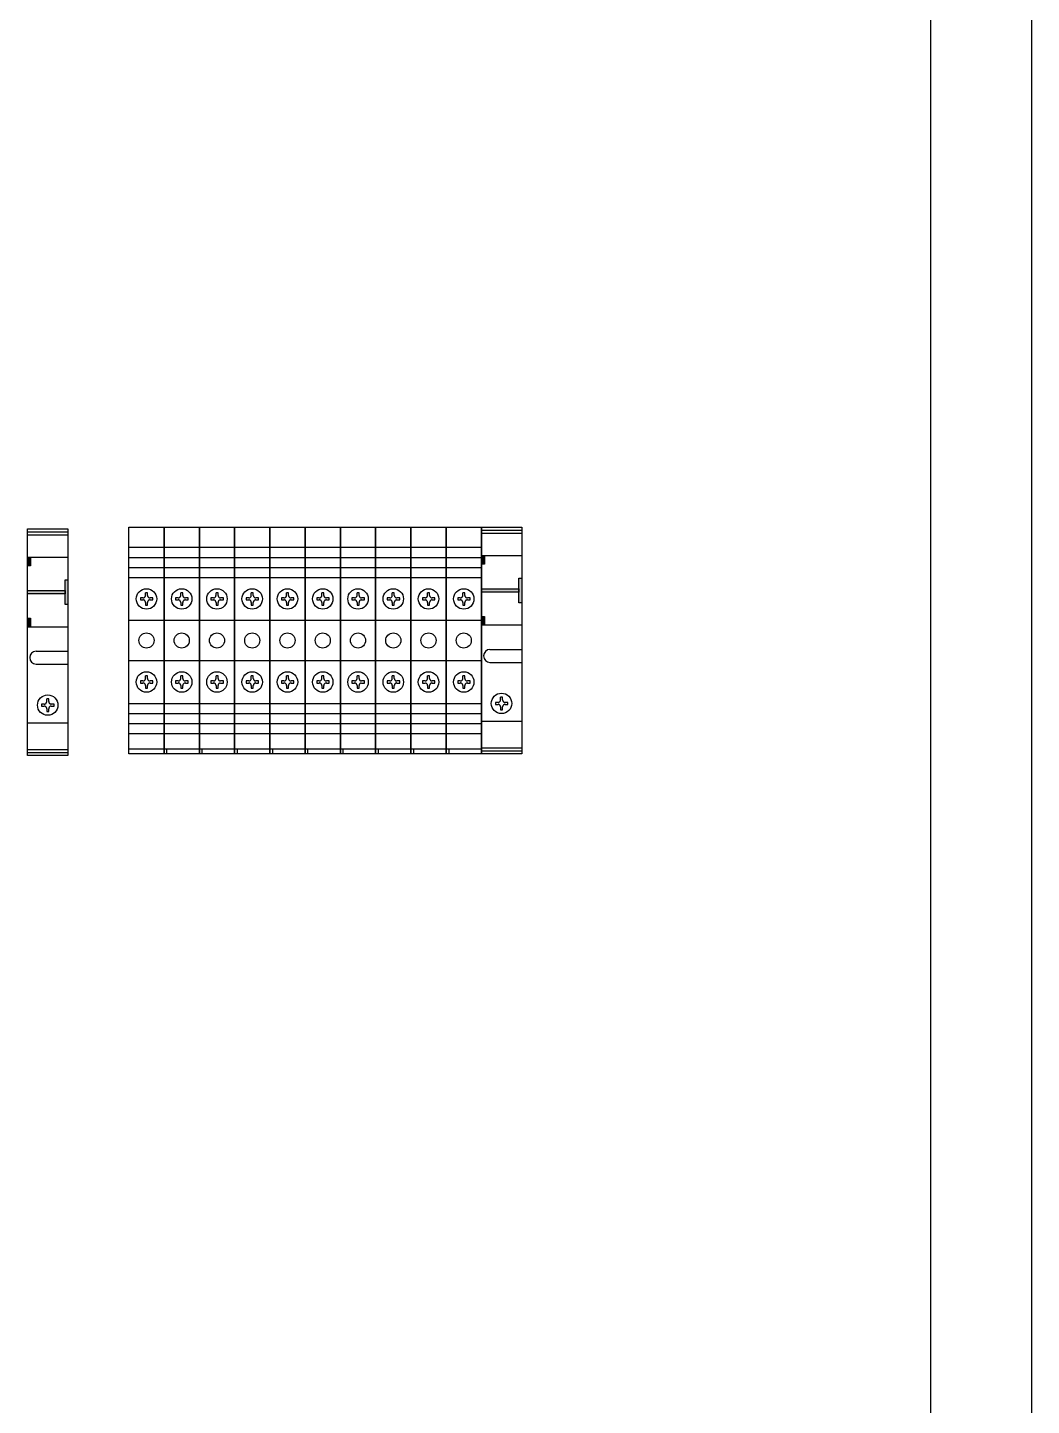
# Model space of a CAD drawing. Extents: x 331172 to 332072, y 288222 to 290422.
# Drawn here: x 331872.5 to 332071.9, y 288496 to 288769.7 of the extents above; entities that cross this region are included whole.
import ezdxf

# ---------------------------------------------------------------- set-up
doc = ezdxf.new("R2010")
doc.units = 0
doc.header["$MEASUREMENT"] = 0
doc.linetypes.add('ACAD_ISO02W100', pattern=[15, 12, -3])
doc.linetypes.add('DASHED', pattern=[0.75, 0.5, -0.25])
for name, color, linetype in [('Layer1', 7, 'Continuous'), ('布置图', 30, 'Continuous'), ('文字', 3, 'Continuous')]:
    doc.layers.add(name, color=color, linetype=linetype)

# ---------------------------------------------------------------- blocks, each defined once
blk = doc.blocks.new('10204914626f7f9a23-168c-472e-a708-12e0a21768e4')
for points in [[(4.87, -151.77), (4.87, -151.17), (3.12, -151.17), (3.12, -151.77)], [(9.73, -158.62), (10.39, -158.62), (10.39, -151.17), (9.73, -151.17)], [(15.25, -151.17), (15.25, -151.77), (17, -151.77), (17, -151.17)], [(7.61, -158.62), (7.61, -159.17), (12.51, -159.17), (12.51, -158.62)]]:
    blk.add_hatch(color=7).paths.add_polyline_path(points)
at = {"color": 0}
for p, q in [((-21.8, -151.17), (-21.8, -159.17)), ((-21.21, -151.17), (-21.21, -159.17)), ((-15.91, -151.17), (-15.91, -159.17)), ((-4.25, -152.87), (-4.25, -159.17)), ((-1.68, -152.87), (-1.68, -159.17)), ((21.43, -151.17), (21.43, -159.17)), ((22.03, -151.17), (22.03, -159.17))]:
    blk.add_line(p, q, dxfattribs=at)
at = {"color": 0, "elevation": 0}
for points in [[(22.61, -151.17), (22.61, -159.17), (-22.39, -159.17), (-22.39, -151.17)], [(17, -151.17), (17, -159.17), (3.12, -159.17), (3.12, -151.17)], [(4.87, -151.17), (4.87, -151.77), (3.12, -151.77), (3.12, -151.17)], [(10.39, -151.17), (10.39, -158.62), (9.73, -158.62), (9.73, -151.17)], [(17, -151.17), (17, -151.77), (15.25, -151.77), (15.25, -151.17)], [(12.51, -158.62), (12.51, -159.17), (7.61, -159.17), (7.61, -158.62)]]:
    blk.add_lwpolyline(points, close=True, dxfattribs=at)
at = {"color": 0}
blk.add_arc((-2.96, -152.87), 1.28, 0, 180, dxfattribs=at)
at = {"layer": 'Layer1', "color": 7, "lineweight": -3, "ltscale": 50}
blk.add_circle((-12.39, -155.17), 2.03, dxfattribs=at)
at = {"layer": '文字', "color": 7, "linetype": 'ACAD_ISO02W100'}
for p, q in [((-13.1, -154.98), (-13.64, -154.98)), ((-13.64, -154.98), (-13.64, -155.37)), ((-13.64, -155.37), (-13.1, -155.37)), ((-12.59, -153.96), (-12.59, -154.47)), ((-12.19, -153.96), (-12.59, -153.96)), ((-12.59, -155.88), (-12.59, -156.44)), ((-12.19, -154.47), (-12.19, -153.96)), ((-12.19, -156.44), (-12.19, -155.88)), ((-11.68, -154.98), (-11.17, -154.98)), ((-11.68, -155.37), (-11.17, -155.37)), ((-11.17, -155.37), (-11.17, -154.98)), ((-12.59, -156.44), (-12.19, -156.44))]:
    blk.add_line(p, q, dxfattribs=at)
for centre, start, end in [((-13.1, -154.47), 270, 0), ((-13.1, -155.88), 0, 90), ((-11.68, -154.47), 180, 270), ((-11.68, -155.88), 90, 180)]:
    blk.add_arc(centre, 0.509, start, end, dxfattribs=at)

msp = doc.modelspace()

# ---------------------------------------------------------------- hatches: boundary and pattern name
for points in [[(331962.65, 288663.13), (331963.25, 288663.13), (331963.25, 288664.88), (331962.65, 288664.88)], [(331970.1, 288655.48), (331970.65, 288655.48), (331970.65, 288660.38), (331970.1, 288660.38)], [(331970.1, 288657.6), (331970.1, 288658.26), (331962.65, 288658.26), (331962.65, 288657.6)], [(331963.25, 288652.74), (331962.65, 288652.74), (331962.65, 288650.99), (331963.25, 288650.99)]]:
    msp.add_hatch(color=7).paths.add_polyline_path(points)

# ---------------------------------------------------------------- linework, layer by layer
at = {"color": 0}
for p, q in [((331962.65, 288669.9), (331970.65, 288669.9)), ((331962.65, 288669.31), (331970.65, 288669.31)), ((331964.35, 288646.19), (331970.65, 288646.19)), ((331964.35, 288643.63), (331970.65, 288643.63)), ((331962.65, 288631.96), (331970.65, 288631.96)), ((331962.65, 288626.66), (331970.65, 288626.66)), ((331962.65, 288626.07), (331970.65, 288626.07))]:
    msp.add_line(p, q, dxfattribs=at)
at = {"color": 1}
for p, q in [((331892.64, 288666.48), (331899.64, 288666.48)), ((331927.64, 288666.48), (331934.65, 288666.48)), ((331892.64, 288664.48), (331899.64, 288664.48)), ((331927.64, 288664.48), (331934.65, 288664.48)), ((331892.64, 288662.48), (331899.64, 288662.48)), ((331892.64, 288660.48), (331899.64, 288660.48)), ((331927.64, 288662.48), (331934.65, 288662.48)), ((331927.64, 288660.48), (331934.65, 288660.48)), ((331892.64, 288651.98), (331899.64, 288651.98)), ((331927.64, 288651.98), (331934.65, 288651.98)), ((331892.64, 288643.98), (331899.64, 288643.98)), ((331927.64, 288643.98), (331934.65, 288643.98)), ((331892.64, 288635.48), (331899.64, 288635.48)), ((331892.64, 288633.48), (331899.64, 288633.48)), ((331927.64, 288635.48), (331934.65, 288635.48)), ((331927.64, 288633.48), (331934.65, 288633.48)), ((331892.64, 288631.48), (331899.64, 288631.48)), ((331927.64, 288631.48), (331934.65, 288631.48)), ((331892.64, 288629.48), (331899.64, 288629.48)), ((331927.64, 288629.48), (331934.65, 288629.48)), ((331892.64, 288626.48), (331899.64, 288626.48)), ((331927.64, 288626.48), (331934.65, 288626.48)), ((331928.14, 288626.48), (331928.14, 288625.48))]:
    msp.add_line(p, q, dxfattribs=at)
at = {"color": 7}
for p, q in [((331899.64, 288666.48), (331906.64, 288666.48)), ((331913.64, 288666.48), (331920.64, 288666.48)), ((331934.65, 288666.48), (331941.65, 288666.48)), ((331948.65, 288666.48), (331955.65, 288666.48)), ((331899.64, 288664.48), (331906.64, 288664.48)), ((331913.64, 288664.48), (331920.64, 288664.48)), ((331934.65, 288664.48), (331941.65, 288664.48)), ((331948.65, 288664.48), (331955.65, 288664.48)), ((331899.64, 288662.48), (331906.64, 288662.48)), ((331899.64, 288660.48), (331906.64, 288660.48)), ((331913.64, 288662.48), (331920.64, 288662.48)), ((331913.64, 288660.48), (331920.64, 288660.48)), ((331934.65, 288662.48), (331941.65, 288662.48)), ((331934.65, 288660.48), (331941.65, 288660.48)), ((331948.65, 288662.48), (331955.65, 288662.48)), ((331948.65, 288660.48), (331955.65, 288660.48)), ((331899.64, 288651.98), (331906.64, 288651.98)), ((331913.64, 288651.98), (331920.64, 288651.98)), ((331934.65, 288651.98), (331941.65, 288651.98)), ((331948.65, 288651.98), (331955.65, 288651.98)), ((331899.64, 288643.98), (331906.64, 288643.98)), ((331913.64, 288643.98), (331920.64, 288643.98)), ((331934.65, 288643.98), (331941.65, 288643.98)), ((331948.65, 288643.98), (331955.65, 288643.98)), ((331899.64, 288635.48), (331906.64, 288635.48)), ((331899.64, 288633.48), (331906.64, 288633.48)), ((331913.64, 288635.48), (331920.64, 288635.48)), ((331913.64, 288633.48), (331920.64, 288633.48)), ((331934.65, 288635.48), (331941.65, 288635.48)), ((331934.65, 288633.48), (331941.65, 288633.48)), ((331948.65, 288635.48), (331955.65, 288635.48)), ((331948.65, 288633.48), (331955.65, 288633.48)), ((331899.64, 288631.48), (331906.64, 288631.48)), ((331913.64, 288631.48), (331920.64, 288631.48)), ((331934.65, 288631.48), (331941.65, 288631.48)), ((331948.65, 288631.48), (331955.65, 288631.48)), ((331899.64, 288629.48), (331906.64, 288629.48)), ((331913.64, 288629.48), (331920.64, 288629.48)), ((331934.65, 288629.48), (331941.65, 288629.48)), ((331948.65, 288629.48), (331955.65, 288629.48)), ((331899.64, 288626.48), (331906.64, 288626.48)), ((331900.14, 288626.48), (331900.14, 288625.48)), ((331913.64, 288626.48), (331920.64, 288626.48)), ((331914.14, 288626.48), (331914.14, 288625.48)), ((331934.65, 288626.48), (331941.65, 288626.48)), ((331935.15, 288626.48), (331935.15, 288625.48)), ((331948.65, 288626.48), (331955.65, 288626.48)), ((331949.15, 288626.48), (331949.15, 288625.48))]:
    msp.add_line(p, q, dxfattribs=at)
at = {"color": 4}
for p, q in [((331906.64, 288666.48), (331913.64, 288666.48)), ((331941.65, 288666.48), (331948.65, 288666.48)), ((331906.64, 288664.48), (331913.64, 288664.48)), ((331941.65, 288664.48), (331948.65, 288664.48)), ((331906.64, 288662.48), (331913.64, 288662.48)), ((331906.64, 288660.48), (331913.64, 288660.48)), ((331941.65, 288662.48), (331948.65, 288662.48)), ((331941.65, 288660.48), (331948.65, 288660.48)), ((331906.64, 288651.98), (331913.64, 288651.98)), ((331941.65, 288651.98), (331948.65, 288651.98)), ((331906.64, 288643.98), (331913.64, 288643.98)), ((331941.65, 288643.98), (331948.65, 288643.98)), ((331906.64, 288635.48), (331913.64, 288635.48)), ((331906.64, 288633.48), (331913.64, 288633.48)), ((331941.65, 288635.48), (331948.65, 288635.48)), ((331941.65, 288633.48), (331948.65, 288633.48)), ((331906.64, 288631.48), (331913.64, 288631.48)), ((331941.65, 288631.48), (331948.65, 288631.48)), ((331906.64, 288629.48), (331913.64, 288629.48)), ((331941.65, 288629.48), (331948.65, 288629.48)), ((331906.64, 288626.48), (331913.64, 288626.48)), ((331907.14, 288626.48), (331907.14, 288625.48)), ((331941.65, 288626.48), (331948.65, 288626.48)), ((331942.15, 288626.48), (331942.15, 288625.48))]:
    msp.add_line(p, q, dxfattribs=at)
at = {"color": 3}
for p, q in [((331920.64, 288666.48), (331927.64, 288666.48)), ((331955.65, 288666.48), (331962.65, 288666.48)), ((331920.64, 288664.48), (331927.64, 288664.48)), ((331955.65, 288664.48), (331962.65, 288664.48)), ((331920.64, 288662.48), (331927.64, 288662.48)), ((331920.64, 288660.48), (331927.64, 288660.48)), ((331955.65, 288662.48), (331962.65, 288662.48)), ((331955.65, 288660.48), (331962.65, 288660.48)), ((331920.64, 288651.98), (331927.64, 288651.98)), ((331955.65, 288651.98), (331962.65, 288651.98)), ((331920.64, 288643.98), (331927.64, 288643.98)), ((331955.65, 288643.98), (331962.65, 288643.98)), ((331920.64, 288635.48), (331927.64, 288635.48)), ((331920.64, 288633.48), (331927.64, 288633.48)), ((331955.65, 288635.48), (331962.65, 288635.48)), ((331955.65, 288633.48), (331962.65, 288633.48)), ((331920.64, 288631.48), (331927.64, 288631.48)), ((331955.65, 288631.48), (331962.65, 288631.48)), ((331920.64, 288629.48), (331927.64, 288629.48)), ((331955.65, 288629.48), (331962.65, 288629.48)), ((331920.64, 288626.48), (331927.64, 288626.48)), ((331921.14, 288626.48), (331921.14, 288625.48)), ((331955.65, 288626.48), (331962.65, 288626.48)), ((331956.15, 288626.48), (331956.15, 288625.48))]:
    msp.add_line(p, q, dxfattribs=at)
at = {"color": 2}
msp.add_lwpolyline([(332051.87, 290422.36), (332071.87, 290422.36), (332071.87, 288222.36), (332051.87, 288222.36)], close=True, dxfattribs=at)
at = {"color": 1}
for points in [[(331892.64, 288670.48), (331899.64, 288670.48), (331899.64, 288625.48), (331892.64, 288625.48)], [(331927.64, 288670.48), (331934.65, 288670.48), (331934.65, 288625.48), (331927.64, 288625.48)]]:
    msp.add_lwpolyline(points, close=True, dxfattribs=at)
at = {"color": 7}
for points in [[(331899.64, 288670.48), (331906.64, 288670.48), (331906.64, 288625.48), (331899.64, 288625.48)], [(331913.64, 288670.48), (331920.64, 288670.48), (331920.64, 288625.48), (331913.64, 288625.48)], [(331934.65, 288670.48), (331941.65, 288670.48), (331941.65, 288625.48), (331934.65, 288625.48)], [(331948.65, 288670.48), (331955.65, 288670.48), (331955.65, 288625.48), (331948.65, 288625.48)]]:
    msp.add_lwpolyline(points, close=True, dxfattribs=at)
at = {"color": 4}
for points in [[(331906.64, 288670.48), (331913.64, 288670.48), (331913.64, 288625.48), (331906.64, 288625.48)], [(331941.65, 288670.48), (331948.65, 288670.48), (331948.65, 288625.48), (331941.65, 288625.48)]]:
    msp.add_lwpolyline(points, close=True, dxfattribs=at)
at = {"color": 3}
for points in [[(331920.64, 288670.48), (331927.64, 288670.48), (331927.64, 288625.48), (331920.64, 288625.48)], [(331955.65, 288670.48), (331962.65, 288670.48), (331962.65, 288625.48), (331955.65, 288625.48)]]:
    msp.add_lwpolyline(points, close=True, dxfattribs=at)
at = {"color": 0}
for points in [[(331962.65, 288670.48), (331970.65, 288670.48), (331970.65, 288625.48), (331962.65, 288625.48)], [(331962.65, 288664.88), (331970.65, 288664.88), (331970.65, 288650.99), (331962.65, 288650.99)], [(331962.65, 288664.88), (331963.25, 288664.88), (331963.25, 288663.13), (331962.65, 288663.13)], [(331970.1, 288660.38), (331970.65, 288660.38), (331970.65, 288655.48), (331970.1, 288655.48)], [(331962.65, 288658.26), (331970.1, 288658.26), (331970.1, 288657.6), (331962.65, 288657.6)], [(331962.65, 288652.74), (331963.25, 288652.74), (331963.25, 288650.99), (331962.65, 288650.99)]]:
    msp.add_lwpolyline(points, close=True, dxfattribs=at)
at = {"color": 1}
for centre in [(331896.14, 288647.98), (331931.15, 288647.98)]:
    msp.add_circle(centre, 1.5, dxfattribs=at)
at = {"color": 7}
for centre in [(331903.14, 288647.98), (331917.14, 288647.98), (331938.15, 288647.98), (331952.15, 288647.98)]:
    msp.add_circle(centre, 1.5, dxfattribs=at)
at = {"color": 4}
for centre in [(331910.14, 288647.98), (331945.15, 288647.98)]:
    msp.add_circle(centre, 1.5, dxfattribs=at)
at = {"color": 3}
for centre in [(331924.14, 288647.98), (331959.15, 288647.98)]:
    msp.add_circle(centre, 1.5, dxfattribs=at)
at = {"color": 0}
msp.add_arc((331964.35, 288644.91), 1.28, 90, 270, dxfattribs=at)
at = {"layer": 'Layer1', "color": 1, "lineweight": -3, "ltscale": 50}
for centre in [(331896.14, 288656.23), (331931.15, 288656.23), (331896.14, 288639.73), (331931.15, 288639.73)]:
    msp.add_circle(centre, 2.03, dxfattribs=at)
at = {"layer": 'Layer1', "color": 7, "lineweight": -3, "ltscale": 50}
for centre in [(331903.14, 288656.23), (331917.14, 288656.23), (331938.15, 288656.23), (331952.15, 288656.23), (331903.14, 288639.73), (331917.14, 288639.73), (331938.15, 288639.73), (331952.15, 288639.73), (331966.65, 288635.48)]:
    msp.add_circle(centre, 2.03, dxfattribs=at)
at = {"layer": 'Layer1', "color": 4, "lineweight": -3, "ltscale": 50}
for centre in [(331910.14, 288656.23), (331945.15, 288656.23), (331910.14, 288639.73), (331945.15, 288639.73)]:
    msp.add_circle(centre, 2.03, dxfattribs=at)
at = {"layer": 'Layer1', "color": 3, "lineweight": -3, "ltscale": 50}
for centre in [(331924.14, 288656.23), (331959.15, 288656.23), (331924.14, 288639.73), (331959.15, 288639.73)]:
    msp.add_circle(centre, 2.03, dxfattribs=at)
at = {"layer": '布置图', "linetype": 'DASHED'}
msp.add_lwpolyline([(331171.87, 290422.36), (332071.87, 290422.36), (332071.87, 288222.36), (331171.87, 288222.36)], close=True, dxfattribs=at)
at = {"layer": '文字', "color": 1, "linetype": 'ACAD_ISO02W100'}
for p, q in [((331896.34, 288657.45), (331895.95, 288657.45)), ((331895.95, 288656.94), (331895.95, 288657.45)), ((331896.34, 288656.94), (331896.34, 288657.45)), ((331931.35, 288657.45), (331930.96, 288657.45)), ((331930.96, 288656.94), (331930.96, 288657.45)), ((331931.35, 288656.94), (331931.35, 288657.45)), ((331895.44, 288656.43), (331894.93, 288656.43)), ((331894.93, 288656.43), (331894.93, 288656.03)), ((331894.93, 288656.03), (331895.44, 288656.03)), ((331895.95, 288655.53), (331895.95, 288654.98)), ((331895.95, 288654.98), (331896.34, 288654.98)), ((331896.34, 288654.98), (331896.34, 288655.53)), ((331897.4, 288656.43), (331896.85, 288656.43)), ((331896.85, 288656.03), (331897.4, 288656.03)), ((331897.4, 288656.03), (331897.4, 288656.43)), ((331930.45, 288656.43), (331929.94, 288656.43)), ((331929.94, 288656.43), (331929.94, 288656.03)), ((331929.94, 288656.03), (331930.45, 288656.03)), ((331930.96, 288655.53), (331930.96, 288654.98)), ((331930.96, 288654.98), (331931.35, 288654.98)), ((331931.35, 288654.98), (331931.35, 288655.53)), ((331932.41, 288656.43), (331931.86, 288656.43)), ((331931.86, 288656.03), (331932.41, 288656.03)), ((331932.41, 288656.03), (331932.41, 288656.43)), ((331895.44, 288639.93), (331894.93, 288639.93)), ((331894.93, 288639.93), (331894.93, 288639.53)), ((331894.93, 288639.53), (331895.44, 288639.53)), ((331896.34, 288640.95), (331895.95, 288640.95)), ((331895.95, 288640.44), (331895.95, 288640.95)), ((331895.95, 288639.03), (331895.95, 288638.48)), ((331895.95, 288638.48), (331896.34, 288638.48)), ((331896.34, 288640.44), (331896.34, 288640.95)), ((331896.34, 288638.48), (331896.34, 288639.03)), ((331897.4, 288639.93), (331896.85, 288639.93)), ((331896.85, 288639.53), (331897.4, 288639.53)), ((331897.4, 288639.53), (331897.4, 288639.93)), ((331930.45, 288639.93), (331929.94, 288639.93)), ((331929.94, 288639.93), (331929.94, 288639.53)), ((331929.94, 288639.53), (331930.45, 288639.53)), ((331931.35, 288640.95), (331930.96, 288640.95)), ((331930.96, 288640.44), (331930.96, 288640.95)), ((331930.96, 288639.03), (331930.96, 288638.48)), ((331930.96, 288638.48), (331931.35, 288638.48)), ((331931.35, 288640.44), (331931.35, 288640.95)), ((331931.35, 288638.48), (331931.35, 288639.03)), ((331932.41, 288639.93), (331931.86, 288639.93)), ((331931.86, 288639.53), (331932.41, 288639.53)), ((331932.41, 288639.53), (331932.41, 288639.93))]:
    msp.add_line(p, q, dxfattribs=at)
at = {"layer": '文字', "color": 7, "linetype": 'ACAD_ISO02W100'}
for p, q in [((331903.35, 288657.45), (331902.95, 288657.45)), ((331902.95, 288656.94), (331902.95, 288657.45)), ((331903.35, 288656.94), (331903.35, 288657.45)), ((331917.35, 288657.45), (331916.96, 288657.45)), ((331916.96, 288656.94), (331916.96, 288657.45)), ((331917.35, 288656.94), (331917.35, 288657.45)), ((331938.35, 288657.45), (331937.96, 288657.45)), ((331937.96, 288656.94), (331937.96, 288657.45)), ((331938.35, 288656.94), (331938.35, 288657.45)), ((331952.36, 288657.45), (331951.96, 288657.45)), ((331951.96, 288656.94), (331951.96, 288657.45)), ((331952.36, 288656.94), (331952.36, 288657.45)), ((331902.44, 288656.43), (331901.93, 288656.43)), ((331901.93, 288656.43), (331901.93, 288656.03)), ((331901.93, 288656.03), (331902.44, 288656.03)), ((331902.95, 288655.53), (331902.95, 288654.98)), ((331902.95, 288654.98), (331903.35, 288654.98)), ((331903.35, 288654.98), (331903.35, 288655.53)), ((331904.41, 288656.43), (331903.86, 288656.43)), ((331903.86, 288656.03), (331904.41, 288656.03)), ((331904.41, 288656.03), (331904.41, 288656.43)), ((331916.45, 288656.43), (331915.94, 288656.43)), ((331915.94, 288656.43), (331915.94, 288656.03)), ((331915.94, 288656.03), (331916.45, 288656.03)), ((331916.96, 288655.53), (331916.96, 288654.98)), ((331916.96, 288654.98), (331917.35, 288654.98)), ((331917.35, 288654.98), (331917.35, 288655.53)), ((331918.41, 288656.43), (331917.86, 288656.43)), ((331917.86, 288656.03), (331918.41, 288656.03)), ((331918.41, 288656.03), (331918.41, 288656.43)), ((331937.45, 288656.43), (331936.94, 288656.43)), ((331936.94, 288656.43), (331936.94, 288656.03)), ((331936.94, 288656.03), (331937.45, 288656.03)), ((331937.96, 288655.53), (331937.96, 288654.98)), ((331937.96, 288654.98), (331938.35, 288654.98)), ((331938.35, 288654.98), (331938.35, 288655.53)), ((331939.41, 288656.43), (331938.86, 288656.43)), ((331938.86, 288656.03), (331939.41, 288656.03)), ((331939.41, 288656.03), (331939.41, 288656.43)), ((331951.45, 288656.43), (331950.94, 288656.43)), ((331950.94, 288656.43), (331950.94, 288656.03)), ((331950.94, 288656.03), (331951.45, 288656.03)), ((331951.96, 288655.53), (331951.96, 288654.98)), ((331951.96, 288654.98), (331952.36, 288654.98)), ((331952.36, 288654.98), (331952.36, 288655.53)), ((331953.42, 288656.43), (331952.87, 288656.43)), ((331952.87, 288656.03), (331953.42, 288656.03)), ((331953.42, 288656.03), (331953.42, 288656.43)), ((331902.44, 288639.93), (331901.93, 288639.93)), ((331901.93, 288639.93), (331901.93, 288639.53)), ((331901.93, 288639.53), (331902.44, 288639.53)), ((331903.35, 288640.95), (331902.95, 288640.95)), ((331902.95, 288640.44), (331902.95, 288640.95)), ((331902.95, 288639.03), (331902.95, 288638.48)), ((331902.95, 288638.48), (331903.35, 288638.48)), ((331903.35, 288640.44), (331903.35, 288640.95)), ((331903.35, 288638.48), (331903.35, 288639.03)), ((331904.41, 288639.93), (331903.86, 288639.93)), ((331903.86, 288639.53), (331904.41, 288639.53)), ((331904.41, 288639.53), (331904.41, 288639.93)), ((331916.45, 288639.93), (331915.94, 288639.93)), ((331915.94, 288639.93), (331915.94, 288639.53)), ((331915.94, 288639.53), (331916.45, 288639.53)), ((331917.35, 288640.95), (331916.96, 288640.95)), ((331916.96, 288640.44), (331916.96, 288640.95)), ((331916.96, 288639.03), (331916.96, 288638.48)), ((331916.96, 288638.48), (331917.35, 288638.48)), ((331917.35, 288640.44), (331917.35, 288640.95)), ((331917.35, 288638.48), (331917.35, 288639.03)), ((331918.41, 288639.93), (331917.86, 288639.93)), ((331917.86, 288639.53), (331918.41, 288639.53)), ((331918.41, 288639.53), (331918.41, 288639.93)), ((331937.45, 288639.93), (331936.94, 288639.93)), ((331936.94, 288639.93), (331936.94, 288639.53)), ((331936.94, 288639.53), (331937.45, 288639.53)), ((331938.35, 288640.95), (331937.96, 288640.95)), ((331937.96, 288640.44), (331937.96, 288640.95)), ((331937.96, 288639.03), (331937.96, 288638.48)), ((331937.96, 288638.48), (331938.35, 288638.48)), ((331938.35, 288640.44), (331938.35, 288640.95)), ((331938.35, 288638.48), (331938.35, 288639.03)), ((331939.41, 288639.93), (331938.86, 288639.93)), ((331938.86, 288639.53), (331939.41, 288639.53)), ((331939.41, 288639.53), (331939.41, 288639.93)), ((331951.45, 288639.93), (331950.94, 288639.93)), ((331950.94, 288639.93), (331950.94, 288639.53)), ((331950.94, 288639.53), (331951.45, 288639.53)), ((331952.36, 288640.95), (331951.96, 288640.95)), ((331951.96, 288640.44), (331951.96, 288640.95)), ((331951.96, 288639.03), (331951.96, 288638.48)), ((331951.96, 288638.48), (331952.36, 288638.48)), ((331952.36, 288640.44), (331952.36, 288640.95)), ((331952.36, 288638.48), (331952.36, 288639.03)), ((331953.42, 288639.93), (331952.87, 288639.93)), ((331952.87, 288639.53), (331953.42, 288639.53)), ((331953.42, 288639.53), (331953.42, 288639.93)), ((331965.95, 288635.68), (331965.45, 288635.68)), ((331965.45, 288635.68), (331965.45, 288635.28)), ((331966.86, 288636.7), (331966.46, 288636.7)), ((331966.46, 288636.19), (331966.46, 288636.7)), ((331966.86, 288636.19), (331966.86, 288636.7)), ((331967.92, 288635.68), (331967.37, 288635.68)), ((331967.92, 288635.28), (331967.92, 288635.68)), ((331965.45, 288635.28), (331965.95, 288635.28)), ((331966.46, 288634.78), (331966.46, 288634.23)), ((331966.46, 288634.23), (331966.86, 288634.23)), ((331966.86, 288634.23), (331966.86, 288634.78)), ((331967.37, 288635.28), (331967.92, 288635.28))]:
    msp.add_line(p, q, dxfattribs=at)
at = {"layer": '文字', "color": 4, "linetype": 'ACAD_ISO02W100'}
for p, q in [((331910.35, 288657.45), (331909.95, 288657.45)), ((331909.95, 288656.94), (331909.95, 288657.45)), ((331910.35, 288656.94), (331910.35, 288657.45)), ((331945.35, 288657.45), (331944.96, 288657.45)), ((331944.96, 288656.94), (331944.96, 288657.45)), ((331945.35, 288656.94), (331945.35, 288657.45)), ((331909.44, 288656.43), (331908.94, 288656.43)), ((331908.94, 288656.43), (331908.94, 288656.03)), ((331908.94, 288656.03), (331909.44, 288656.03)), ((331909.95, 288655.53), (331909.95, 288654.98)), ((331909.95, 288654.98), (331910.35, 288654.98)), ((331910.35, 288654.98), (331910.35, 288655.53)), ((331911.41, 288656.43), (331910.86, 288656.43)), ((331910.86, 288656.03), (331911.41, 288656.03)), ((331911.41, 288656.03), (331911.41, 288656.43)), ((331944.45, 288656.43), (331943.94, 288656.43)), ((331943.94, 288656.43), (331943.94, 288656.03)), ((331943.94, 288656.03), (331944.45, 288656.03)), ((331944.96, 288655.53), (331944.96, 288654.98)), ((331944.96, 288654.98), (331945.35, 288654.98)), ((331945.35, 288654.98), (331945.35, 288655.53)), ((331946.42, 288656.43), (331945.86, 288656.43)), ((331945.86, 288656.03), (331946.42, 288656.03)), ((331946.42, 288656.03), (331946.42, 288656.43)), ((331909.44, 288639.93), (331908.94, 288639.93)), ((331908.94, 288639.93), (331908.94, 288639.53)), ((331908.94, 288639.53), (331909.44, 288639.53)), ((331910.35, 288640.95), (331909.95, 288640.95)), ((331909.95, 288640.44), (331909.95, 288640.95)), ((331909.95, 288639.03), (331909.95, 288638.48)), ((331909.95, 288638.48), (331910.35, 288638.48)), ((331910.35, 288640.44), (331910.35, 288640.95)), ((331910.35, 288638.48), (331910.35, 288639.03)), ((331911.41, 288639.93), (331910.86, 288639.93)), ((331910.86, 288639.53), (331911.41, 288639.53)), ((331911.41, 288639.53), (331911.41, 288639.93)), ((331944.45, 288639.93), (331943.94, 288639.93)), ((331943.94, 288639.93), (331943.94, 288639.53)), ((331943.94, 288639.53), (331944.45, 288639.53)), ((331945.35, 288640.95), (331944.96, 288640.95)), ((331944.96, 288640.44), (331944.96, 288640.95)), ((331944.96, 288639.03), (331944.96, 288638.48)), ((331944.96, 288638.48), (331945.35, 288638.48)), ((331945.35, 288640.44), (331945.35, 288640.95)), ((331945.35, 288638.48), (331945.35, 288639.03)), ((331946.42, 288639.93), (331945.86, 288639.93)), ((331945.86, 288639.53), (331946.42, 288639.53)), ((331946.42, 288639.53), (331946.42, 288639.93))]:
    msp.add_line(p, q, dxfattribs=at)
at = {"layer": '文字', "color": 3, "linetype": 'ACAD_ISO02W100'}
for p, q in [((331924.35, 288657.45), (331923.96, 288657.45)), ((331923.96, 288656.94), (331923.96, 288657.45)), ((331924.35, 288656.94), (331924.35, 288657.45)), ((331959.36, 288657.45), (331958.96, 288657.45)), ((331958.96, 288656.94), (331958.96, 288657.45)), ((331959.36, 288656.94), (331959.36, 288657.45)), ((331923.45, 288656.43), (331922.94, 288656.43)), ((331922.94, 288656.43), (331922.94, 288656.03)), ((331922.94, 288656.03), (331923.45, 288656.03)), ((331923.96, 288655.53), (331923.96, 288654.98)), ((331923.96, 288654.98), (331924.35, 288654.98)), ((331924.35, 288654.98), (331924.35, 288655.53)), ((331925.41, 288656.43), (331924.86, 288656.43)), ((331924.86, 288656.03), (331925.41, 288656.03)), ((331925.41, 288656.03), (331925.41, 288656.43)), ((331958.45, 288656.43), (331957.95, 288656.43)), ((331957.95, 288656.43), (331957.95, 288656.03)), ((331957.95, 288656.03), (331958.45, 288656.03)), ((331958.96, 288655.53), (331958.96, 288654.98)), ((331958.96, 288654.98), (331959.36, 288654.98)), ((331959.36, 288654.98), (331959.36, 288655.53)), ((331960.42, 288656.43), (331959.87, 288656.43)), ((331959.87, 288656.03), (331960.42, 288656.03)), ((331960.42, 288656.03), (331960.42, 288656.43)), ((331923.45, 288639.93), (331922.94, 288639.93)), ((331922.94, 288639.93), (331922.94, 288639.53)), ((331922.94, 288639.53), (331923.45, 288639.53)), ((331924.35, 288640.95), (331923.96, 288640.95)), ((331923.96, 288640.44), (331923.96, 288640.95)), ((331923.96, 288639.03), (331923.96, 288638.48)), ((331923.96, 288638.48), (331924.35, 288638.48)), ((331924.35, 288640.44), (331924.35, 288640.95)), ((331924.35, 288638.48), (331924.35, 288639.03)), ((331925.41, 288639.93), (331924.86, 288639.93)), ((331924.86, 288639.53), (331925.41, 288639.53)), ((331925.41, 288639.53), (331925.41, 288639.93)), ((331958.45, 288639.93), (331957.95, 288639.93)), ((331957.95, 288639.93), (331957.95, 288639.53)), ((331957.95, 288639.53), (331958.45, 288639.53)), ((331959.36, 288640.95), (331958.96, 288640.95)), ((331958.96, 288640.44), (331958.96, 288640.95)), ((331958.96, 288639.03), (331958.96, 288638.48)), ((331958.96, 288638.48), (331959.36, 288638.48)), ((331959.36, 288640.44), (331959.36, 288640.95)), ((331959.36, 288638.48), (331959.36, 288639.03)), ((331960.42, 288639.93), (331959.87, 288639.93)), ((331959.87, 288639.53), (331960.42, 288639.53)), ((331960.42, 288639.53), (331960.42, 288639.93))]:
    msp.add_line(p, q, dxfattribs=at)
at = {"layer": '文字', "color": 1, "linetype": 'ACAD_ISO02W100'}
for centre, start, end in [((331895.44, 288656.94), 270, 0), ((331895.44, 288655.53), 0, 90), ((331896.85, 288656.94), 180, 270), ((331896.85, 288655.53), 90, 180), ((331930.45, 288656.94), 270, 0), ((331930.45, 288655.53), 0, 90), ((331931.86, 288656.94), 180, 270), ((331931.86, 288655.53), 90, 180), ((331895.44, 288640.44), 270, 0), ((331895.44, 288639.03), 0, 90), ((331896.85, 288640.44), 180, 270), ((331896.85, 288639.03), 90, 180), ((331930.45, 288640.44), 270, 0), ((331930.45, 288639.03), 0, 90), ((331931.86, 288640.44), 180, 270), ((331931.86, 288639.03), 90, 180)]:
    msp.add_arc(centre, 0.509, start, end, dxfattribs=at)
at = {"layer": '文字', "color": 7, "linetype": 'ACAD_ISO02W100'}
for centre, start, end in [((331902.44, 288656.94), 270, 0), ((331902.44, 288655.53), 0, 90), ((331903.86, 288656.94), 180, 270), ((331903.86, 288655.53), 90, 180), ((331916.45, 288656.94), 270, 0), ((331916.45, 288655.53), 0, 90), ((331917.86, 288656.94), 180, 270), ((331917.86, 288655.53), 90, 180), ((331937.45, 288656.94), 270, 0), ((331937.45, 288655.53), 0, 90), ((331938.86, 288656.94), 180, 270), ((331938.86, 288655.53), 90, 180), ((331951.45, 288656.94), 270, 0), ((331951.45, 288655.53), 0, 90), ((331952.87, 288656.94), 180, 270), ((331952.87, 288655.53), 90, 180), ((331902.44, 288640.44), 270, 0), ((331902.44, 288639.03), 0, 90), ((331903.86, 288640.44), 180, 270), ((331903.86, 288639.03), 90, 180), ((331916.45, 288640.44), 270, 0), ((331916.45, 288639.03), 0, 90), ((331917.86, 288640.44), 180, 270), ((331917.86, 288639.03), 90, 180), ((331937.45, 288640.44), 270, 0), ((331937.45, 288639.03), 0, 90), ((331938.86, 288640.44), 180, 270), ((331938.86, 288639.03), 90, 180), ((331951.45, 288640.44), 270, 0), ((331951.45, 288639.03), 0, 90), ((331952.87, 288640.44), 180, 270), ((331952.87, 288639.03), 90, 180), ((331965.95, 288636.19), 270, 0), ((331967.37, 288636.19), 180, 270), ((331965.95, 288634.78), 0, 90), ((331967.37, 288634.78), 90, 180)]:
    msp.add_arc(centre, 0.509, start, end, dxfattribs=at)
at = {"layer": '文字', "color": 4, "linetype": 'ACAD_ISO02W100'}
for centre, start, end in [((331909.44, 288656.94), 270, 0), ((331909.44, 288655.53), 0, 90), ((331910.86, 288656.94), 180, 270), ((331910.86, 288655.53), 90, 180), ((331944.45, 288656.94), 270, 0), ((331944.45, 288655.53), 0, 90), ((331945.86, 288656.94), 180, 270), ((331945.86, 288655.53), 90, 180), ((331909.44, 288640.44), 270, 0), ((331909.44, 288639.03), 0, 90), ((331910.86, 288640.44), 180, 270), ((331910.86, 288639.03), 90, 180), ((331944.45, 288640.44), 270, 0), ((331944.45, 288639.03), 0, 90), ((331945.86, 288640.44), 180, 270), ((331945.86, 288639.03), 90, 180)]:
    msp.add_arc(centre, 0.509, start, end, dxfattribs=at)
at = {"layer": '文字', "color": 3, "linetype": 'ACAD_ISO02W100'}
for centre, start, end in [((331923.45, 288656.94), 270, 0), ((331923.45, 288655.53), 0, 90), ((331924.86, 288656.94), 180, 270), ((331924.86, 288655.53), 90, 180), ((331958.45, 288656.94), 270, 0), ((331958.45, 288655.53), 0, 90), ((331959.87, 288656.94), 180, 270), ((331959.87, 288655.53), 90, 180), ((331923.45, 288640.44), 270, 0), ((331923.45, 288639.03), 0, 90), ((331924.86, 288640.44), 180, 270), ((331924.86, 288639.03), 90, 180), ((331958.45, 288640.44), 270, 0), ((331958.45, 288639.03), 0, 90), ((331959.87, 288640.44), 180, 270), ((331959.87, 288639.03), 90, 180)]:
    msp.add_arc(centre, 0.509, start, end, dxfattribs=at)

# ---------------------------------------------------------------- block references
at = {"rotation": 90}
msp.add_blockref('10204914626f7f9a23-168c-472e-a708-12e0a21768e4', (331721.36, 288647.53), dxfattribs=at)

doc.saveas('drawing.dxf')
